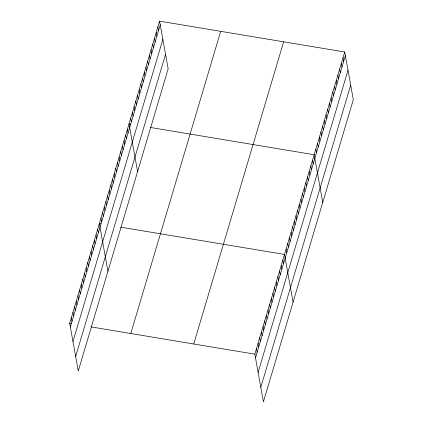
<?xml version="1.0" encoding="UTF-8"?>
<svg xmlns="http://www.w3.org/2000/svg" width="423" height="423" viewBox="0 0 423 423"><rect width="100%" height="100%" fill="white"/><g stroke="black" fill="none" stroke-linecap="round" stroke-linejoin="round"><path stroke-width="0.63" d="M159.587 21.15L168.164 68.827L78.266 371.008L69.689 323.331L159.587 21.15L344.734 51.992L353.311 99.669L263.413 401.85L254.836 354.173L344.734 51.992M70.35 327L160.243 24.82M72.962 341.525L162.86 39.344M75.654 356.489L165.552 54.303M130.786 333.509L220.684 31.328M193.739 343.994L283.632 41.814M255.497 357.842L345.395 55.656M258.109 372.362L348.007 70.181M260.801 387.325L350.699 85.145M130.855 124.198L129.02 123.891L137.597 171.569M150.403 127.455L314.167 154.733L322.749 202.411M101.187 223.915L99.352 223.614L107.934 271.291M120.74 227.172L284.505 254.45L293.081 302.128M69.689 323.331L71.519 323.637M91.072 326.894L254.836 354.173M343.037 57.697L343.693 61.367M341.335 63.408L341.995 67.072M339.637 69.113L340.298 72.782M337.94 74.823L338.601 78.488M336.243 80.529L336.904 84.198M334.545 86.239L335.206 89.903M332.848 91.944L333.509 95.614M331.151 97.655L331.806 101.324M329.448 103.36L330.109 107.03M327.751 109.071L328.412 112.74M326.054 114.776L326.715 118.445M324.356 120.486L325.017 124.156M322.659 126.191L323.32 129.861M320.962 131.902L321.623 135.572M319.265 137.607L319.92 141.277M317.562 143.318L318.223 146.987M315.865 149.023L316.526 152.692M312.518 160.269L313.179 163.939M310.873 165.811L311.534 169.48M309.224 171.352L309.885 175.022M307.574 176.893L308.235 180.563M305.929 182.429L306.59 186.099M304.28 187.971L304.941 191.64M302.63 193.512L303.291 197.181M300.986 199.053L301.641 202.723M299.336 204.589L299.997 208.259M297.686 210.131L298.347 213.8M296.037 215.672L296.697 219.341M294.392 221.213L295.053 224.883M292.742 226.749L293.403 230.419M291.093 232.29L291.754 235.96M289.448 237.832L290.109 241.501M287.799 243.373L288.46 247.043M286.149 248.914L286.81 252.579M282.855 259.992L283.516 263.661M281.205 265.533L281.866 269.202M279.555 271.074L280.216 274.739M277.911 276.61L278.572 280.28M276.261 282.152L276.922 285.821M274.612 287.693L275.273 291.362M272.967 293.234L273.628 296.898M271.317 298.77L271.978 302.44M269.668 304.311L270.329 307.981M268.023 309.853L268.679 313.522M266.374 315.394L267.035 319.064M264.724 320.93L265.385 324.6M263.074 326.471L263.735 330.141M261.43 332.013L262.091 335.682M259.78 337.554L260.441 341.224M258.13 343.09L258.791 346.76M256.486 348.631L257.147 352.301M157.885 26.861L158.546 30.525M156.187 32.566L156.848 36.235M154.49 38.276L155.151 41.94M152.793 43.981L153.454 47.651M151.096 49.692L151.757 53.356M149.398 55.397L150.059 59.067M147.701 61.108L148.357 64.772M145.998 66.813L146.659 70.482M144.301 72.523L144.962 76.188M142.604 78.229L143.265 81.898M140.907 83.939L141.568 87.609M139.209 89.644L139.87 93.314M137.512 95.355L138.173 99.024M135.815 101.06L136.47 104.73M134.112 106.77L134.773 110.44M132.415 112.476L133.076 116.145M130.718 118.186L131.379 121.856M127.371 129.433L128.032 133.102M125.726 134.974L126.382 138.644M124.076 140.51L124.737 144.18M122.427 146.051L123.088 149.721M120.777 151.593L121.438 155.262M119.133 157.134L119.794 160.803M117.483 162.67L118.144 166.339M115.833 168.211L116.494 171.881M114.189 173.753L114.85 177.422M112.539 179.294L113.2 182.963M110.889 184.83L111.55 188.499M109.245 190.371L109.901 194.041M107.595 195.912L108.256 199.582M105.946 201.454L106.607 205.123M104.296 206.99L104.957 210.659M102.652 212.531L103.312 216.201M101.002 218.072L101.663 221.742M97.708 229.155L98.369 232.819M96.058 234.691L96.719 238.361M94.408 240.232L95.069 243.902M92.764 245.774L93.42 249.443M91.114 251.315L91.775 254.979M89.465 256.851L90.125 260.52M87.82 262.392L88.476 266.062M86.17 267.933L86.831 271.603M84.521 273.475L85.182 277.139M82.871 279.011L83.532 282.68M81.227 284.552L81.888 288.222M79.577 290.093L80.238 293.763M77.927 295.635L78.588 299.304M76.283 301.171L76.938 304.84M74.633 306.712L75.294 310.382M72.983 312.253L73.644 315.923M71.339 317.795L71.995 321.464"/></g></svg>
